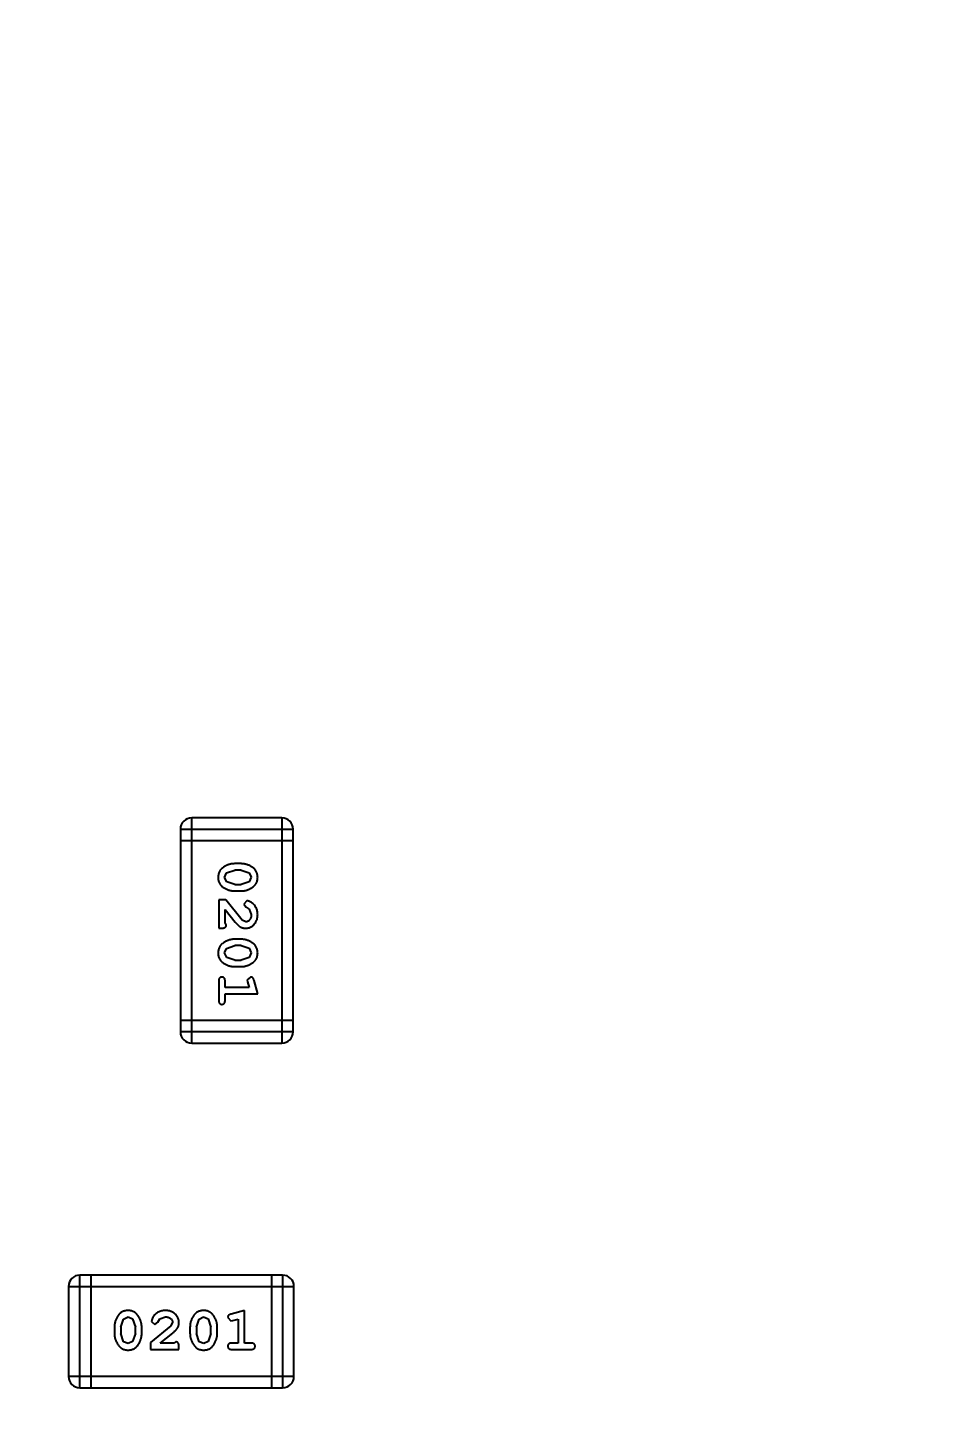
# Model space of a CAD drawing. Header units: inches. Extents: x -13 to 240, y -18 to 126.
# Drawn here: x 208.662 to 211.092, y 92.126 to 95.894 of the extents above; entities that cross this region are included whole.
import ezdxf

# ---------------------------------------------------------------- set-up
doc = ezdxf.new("R2010")
doc.units = ezdxf.units.IN
doc.header["$LTSCALE"] = 1.21
doc.header["$MEASUREMENT"] = 0
doc.header["$PDMODE"] = 3
doc.header["$PDSIZE"] = 0.3125
doc.layers.get('0').update_dxf_attribs({"linetype": 'CONTINUOUS'})
doc.layers.get('Defpoints').update_dxf_attribs({"linetype": 'CONTINUOUS'})
doc.layers.add('DIM', color=3, linetype='CONTINUOUS')
doc.styles.get("Standard").update_dxf_attribs({"font": 'txt', "width": 0.8})
doc.dimstyles.get("Standard").update_dxf_attribs({"dimtxt": 0.15625, "dimasz": 0.1875, "dimexe": 0.125, "dimexo": 0.0625, "dimgap": 0.09, "dimtad": 0, "dimtih": 1, "dimtoh": 1, "dimzin": 4, "dimdsep": 46, "dimtxsty": 'Standard', "dimblk": '_FILLED', "dimblk1": '_FILLED', "dimblk2": '_FILLED', "dimcen": 0.09, "dimazin": 1, "dimtp": 0.01, "dimtm": 0.01, "dimtfac": 1, "dimtofl": 0, "dimtmove": 0, "dimatfit": 3, "dimldrblk": '_FILLED', "dimfxl": 1, "dimtolj": 1, "dimtzin": 4, "dimarcsym": 0})

# ---------------------------------------------------------------- blocks, each defined once
blk = doc.blocks.new('_FILLED')
at = {"color": 0, "linetype": 'ByBlock'}
blk.add_solid([(0, 0), (-1, 0.1667), (-1, -0.1667)], dxfattribs=at)
blk = doc.blocks.new('*D57')
at = {"layer": 'Defpoints', "color": 0}
for p in [(222.3269, 99.4649), (198.0766, 63.4663), (232.488, 63.4663)]:
    blk.add_point(p, dxfattribs=at)
at = {"layer": 'DIM', "color": 0, "lineweight": -2}
for p, q in [((222.3894, 99.4649), (232.613, 99.4649)), ((232.488, 97.4649), (232.488, 84.489)), ((232.488, 65.4663), (232.488, 78.4423)), ((198.1391, 63.4663), (232.613, 63.4663))]:
    blk.add_line(p, q, dxfattribs=at)
at = {"layer": 'DIM', "color": 0, "lineweight": -2, "xscale": 2, "yscale": 2, "zscale": 2}
for p, rotation in [((232.488, 99.4649), 90), ((232.488, 63.4663), 270)]:
    blk.add_blockref('_FILLED', p, dxfattribs=dict(at, rotation=rotation))
at = {"layer": 'DIM', "color": 0, "insert": (232.488, 81.4656), "char_height": 2, "attachment_point": 5, "rotation": 90}
blk.add_mtext('\\A1;36.00', dxfattribs=at)

msp = doc.modelspace()

# ---------------------------------------------------------------- linework, layer by layer
at = {"color": 7, "linetype": 'Continuous'}
for p, q in [((209.1048, 93.1463), (209.1048, 93.7559)), ((209.3487, 93.7559), (209.1048, 93.7559)), ((209.3487, 93.7559), (209.3487, 93.1463)), ((209.0743, 93.7255), (209.0743, 93.1768)), ((209.0743, 93.7255), (209.3791, 93.7255)), ((209.0743, 93.695), (209.3791, 93.695)), ((209.3791, 93.1768), (209.3791, 93.7255)), ((209.199, 93.6071), (209.2213, 93.6147)), ((209.2388, 93.6321), (209.221, 93.6321)), ((209.2385, 93.6147), (209.2213, 93.6147)), ((209.2385, 93.6147), (209.2603, 93.6075)), ((209.1937, 93.595), (209.199, 93.6071)), ((209.1995, 93.5827), (209.1937, 93.595)), ((209.2213, 93.5754), (209.1995, 93.5827)), ((209.2608, 93.583), (209.2385, 93.5754)), ((209.2603, 93.6075), (209.2661, 93.5951)), ((209.2661, 93.5951), (209.2608, 93.583)), ((209.221, 93.5581), (209.2388, 93.5581)), ((209.2213, 93.5754), (209.2385, 93.5754)), ((209.178, 93.5345), (209.178, 93.4574)), ((209.1968, 93.5345), (209.178, 93.5345)), ((209.1953, 93.4716), (209.1953, 93.5078)), ((209.1953, 93.5078), (209.2223, 93.4742)), ((209.2418, 93.4795), (209.1968, 93.5345)), ((209.254, 93.5314), (209.2456, 93.5225)), ((209.2456, 93.5225), (209.2522, 93.5141)), ((209.2522, 93.5141), (209.2607, 93.5091)), ((209.2607, 93.5091), (209.2661, 93.4942)), ((209.1984, 93.4661), (209.1953, 93.4716)), ((209.2515, 93.4747), (209.2418, 93.4795)), ((209.178, 93.4574), (209.1858, 93.4574)), ((209.2388, 93.4275), (209.221, 93.4275)), ((209.1937, 93.3904), (209.199, 93.4026)), ((209.1995, 93.3782), (209.1937, 93.3904)), ((209.199, 93.4026), (209.2213, 93.4102)), ((209.2385, 93.4102), (209.2213, 93.4102)), ((209.2385, 93.4102), (209.2603, 93.403)), ((209.2603, 93.403), (209.2661, 93.3906)), ((209.2661, 93.3906), (209.2608, 93.3785)), ((209.2213, 93.3709), (209.1995, 93.3782)), ((209.221, 93.3536), (209.2388, 93.3536)), ((209.2213, 93.3709), (209.2385, 93.3709)), ((209.2608, 93.3785), (209.2385, 93.3709)), ((209.178, 93.3143), (209.178, 93.2624)), ((209.1953, 93.297), (209.1953, 93.3143)), ((209.2643, 93.3253), (209.255, 93.3174)), ((209.255, 93.3174), (209.2561, 93.312)), ((209.2834, 93.2797), (209.2735, 93.3162)), ((209.2602, 93.297), (209.1953, 93.297)), ((209.1953, 93.2624), (209.1953, 93.2797)), ((209.1953, 93.2797), (209.2834, 93.2797)), ((209.2561, 93.312), (209.2602, 93.297)), ((209.3791, 93.2073), (209.0743, 93.2073)), ((209.3791, 93.1768), (209.0743, 93.1768)), ((209.1048, 93.1463), (209.3487, 93.1463)), ((208.7718, 92.4883), (208.7718, 92.2445)), ((208.7718, 92.4883), (209.3814, 92.4883)), ((208.8023, 92.214), (208.8023, 92.5188)), ((209.351, 92.5188), (208.8023, 92.5188)), ((208.8328, 92.214), (208.8328, 92.5188)), ((209.3205, 92.5188), (209.3205, 92.214)), ((209.351, 92.5188), (209.351, 92.214)), ((209.3814, 92.2445), (209.3814, 92.4883)), ((209.2481, 92.4231), (209.2115, 92.4132)), ((209.2481, 92.335), (209.2481, 92.4231)), ((208.8957, 92.3784), (208.8957, 92.3607)), ((208.913, 92.3782), (208.9203, 92.3999)), ((208.913, 92.3782), (208.913, 92.361)), ((208.9203, 92.3999), (208.9327, 92.4058)), ((208.9327, 92.4058), (208.9448, 92.4005)), ((208.9448, 92.4005), (208.9524, 92.3782)), ((208.9524, 92.361), (208.9524, 92.3782)), ((208.9697, 92.3607), (208.9697, 92.3784)), ((209.0483, 92.3815), (208.9933, 92.3365)), ((208.9964, 92.3937), (209.0052, 92.3853)), ((209.0052, 92.3853), (209.0137, 92.3919)), ((209.0137, 92.3919), (209.0187, 92.4004)), ((209.0187, 92.4004), (209.0336, 92.4058)), ((209.053, 92.3912), (209.0483, 92.3815)), ((209.1002, 92.3784), (209.1002, 92.3607)), ((209.1175, 92.3782), (209.1248, 92.3999)), ((209.1175, 92.3782), (209.1175, 92.361)), ((209.1248, 92.3999), (209.1372, 92.4058)), ((209.1372, 92.4058), (209.1493, 92.4005)), ((209.1493, 92.4005), (209.1569, 92.3782)), ((209.1569, 92.361), (209.1569, 92.3782)), ((209.1742, 92.3607), (209.1742, 92.3784)), ((209.2025, 92.404), (209.2104, 92.3947)), ((209.2104, 92.3947), (209.2158, 92.3958)), ((209.2158, 92.3958), (209.2308, 92.3999)), ((209.2308, 92.3999), (209.2308, 92.335)), ((208.9207, 92.3387), (208.913, 92.361)), ((208.9328, 92.3334), (208.9207, 92.3387)), ((208.9451, 92.3392), (208.9328, 92.3334)), ((208.9524, 92.361), (208.9451, 92.3392)), ((208.9933, 92.3365), (208.9933, 92.3177)), ((209.02, 92.335), (209.0536, 92.362)), ((209.0562, 92.335), (209.02, 92.335)), ((209.0617, 92.3381), (209.0562, 92.335)), ((209.1252, 92.3387), (209.1175, 92.361)), ((209.1373, 92.3334), (209.1252, 92.3387)), ((209.1496, 92.3392), (209.1373, 92.3334)), ((209.1569, 92.361), (209.1496, 92.3392)), ((209.2308, 92.335), (209.2135, 92.335)), ((209.2654, 92.335), (209.2481, 92.335)), ((208.9933, 92.3177), (209.0704, 92.3177)), ((209.0704, 92.3177), (209.0704, 92.3255)), ((209.2135, 92.3177), (209.2654, 92.3177)), ((209.3814, 92.2445), (208.7718, 92.2445)), ((208.8023, 92.214), (209.351, 92.214))]:
    msp.add_line(p, q, dxfattribs=at)
for centre, start, end in [((209.1048, 93.7255), 90, 180), ((209.3487, 93.7255), 0, 90), ((209.1048, 93.1768), 180, 270), ((209.3487, 93.1768), 270, 0), ((208.8023, 92.4883), 90, 180), ((209.351, 92.4883), 0, 90), ((208.8023, 92.2445), 180, 270), ((209.351, 92.2445), 270, 0)]:
    msp.add_arc(centre, 0.0305, start, end, dxfattribs=at)
for points, knots in [([(209.221, 93.6321), (209.2199, 93.632), (209.2178, 93.632), (209.2146, 93.6317), (209.2115, 93.6312), (209.2084, 93.6305), (209.2054, 93.6296), (209.2024, 93.6285), (209.1994, 93.6272), (209.1965, 93.6258), (209.1938, 93.6242), (209.1912, 93.6226), (209.1889, 93.6209), (209.1868, 93.6193), (209.185, 93.6176), (209.1833, 93.6159), (209.1819, 93.6141), (209.1803, 93.6118), (209.1787, 93.6086), (209.1774, 93.6044), (209.1765, 93.5998), (209.1764, 93.5967), (209.1764, 93.595)], [0, 0, 0, 0, 0.049886, 0.09882, 0.148132, 0.19689, 0.246038, 0.295176, 0.345305, 0.395692, 0.445312, 0.491875, 0.535813, 0.577009, 0.616081, 0.652689, 0.687585, 0.720206, 0.785062, 0.85223, 0.923759, 1, 1, 1, 1]), ([(209.2834, 93.5953), (209.2833, 93.5967), (209.2833, 93.5995), (209.2825, 93.6036), (209.2814, 93.6074), (209.2798, 93.611), (209.2778, 93.6143), (209.2753, 93.6173), (209.2723, 93.6201), (209.2689, 93.6226), (209.2653, 93.6248), (209.2616, 93.6267), (209.2579, 93.6284), (209.2542, 93.6297), (209.2504, 93.6308), (209.2465, 93.6315), (209.2427, 93.632), (209.2401, 93.632), (209.2388, 93.6321)], [0, 0, 0, 0, 0.06692, 0.130834, 0.19258, 0.252759, 0.312631, 0.373411, 0.436359, 0.501894, 0.568244, 0.632472, 0.69556, 0.757163, 0.818592, 0.878885, 0.939235, 1, 1, 1, 1]), ([(209.1764, 93.595), (209.1764, 93.5936), (209.1765, 93.5907), (209.1772, 93.5867), (209.1783, 93.5828), (209.1799, 93.5792), (209.182, 93.5759), (209.1845, 93.5729), (209.1874, 93.5701), (209.1908, 93.5676), (209.1944, 93.5654), (209.1981, 93.5635), (209.2018, 93.5618), (209.2056, 93.5605), (209.2094, 93.5594), (209.2132, 93.5586), (209.2171, 93.5582), (209.2197, 93.5581), (209.221, 93.5581)], [0, 0, 0, 0, 0.067217, 0.131051, 0.19272, 0.252824, 0.312745, 0.373449, 0.436041, 0.501494, 0.567761, 0.632087, 0.695096, 0.757109, 0.817993, 0.878657, 0.939311, 1, 1, 1, 1]), ([(209.2388, 93.5581), (209.2398, 93.5581), (209.242, 93.5582), (209.2452, 93.5585), (209.2483, 93.559), (209.2514, 93.5597), (209.2544, 93.5606), (209.2575, 93.5617), (209.2604, 93.563), (209.2633, 93.5645), (209.266, 93.5661), (209.2686, 93.5677), (209.2709, 93.5694), (209.273, 93.5711), (209.2749, 93.5728), (209.2765, 93.5745), (209.2779, 93.5762), (209.2795, 93.5786), (209.2811, 93.5817), (209.2824, 93.5859), (209.2832, 93.5905), (209.2833, 93.5936), (209.2834, 93.5953)], [0, 0, 0, 0, 0.049855, 0.099516, 0.148482, 0.19758, 0.246804, 0.296268, 0.346517, 0.397047, 0.446826, 0.49336, 0.537801, 0.579207, 0.617974, 0.654833, 0.689171, 0.722088, 0.786392, 0.853518, 0.924186, 1, 1, 1, 1]), ([(209.2834, 93.4941), (209.2833, 93.4958), (209.2832, 93.4992), (209.2823, 93.5041), (209.2809, 93.5088), (209.2789, 93.5133), (209.2765, 93.5175), (209.2736, 93.5211), (209.2704, 93.5243), (209.2668, 93.5268), (209.2632, 93.5288), (209.2599, 93.5302), (209.2569, 93.5312), (209.2549, 93.5313), (209.254, 93.5314)], [0, 0, 0, 0, 0.098286, 0.193983, 0.289056, 0.384352, 0.477435, 0.566197, 0.652355, 0.737986, 0.818188, 0.887401, 0.94802, 1, 1, 1, 1]), ([(209.1858, 93.4574), (209.1869, 93.4575), (209.1889, 93.4575), (209.1916, 93.4579), (209.1938, 93.4586), (209.1956, 93.4597), (209.1969, 93.461), (209.1978, 93.4625), (209.1983, 93.4642), (209.1984, 93.4654), (209.1984, 93.4661)], [0, 0, 0, 0, 0.1844, 0.34094, 0.473574, 0.586824, 0.690029, 0.789175, 0.890445, 1, 1, 1, 1]), ([(209.2223, 93.4742), (209.2231, 93.4733), (209.2246, 93.4716), (209.2268, 93.4693), (209.2289, 93.4671), (209.2309, 93.4653), (209.2328, 93.4637), (209.2345, 93.4623), (209.2362, 93.4612), (209.2382, 93.4601), (209.2408, 93.459), (209.2439, 93.4581), (209.2472, 93.4575), (209.2495, 93.4575), (209.2506, 93.4574)], [0, 0, 0, 0, 0.103002, 0.197728, 0.285279, 0.365235, 0.437224, 0.502446, 0.560545, 0.611446, 0.707576, 0.80349, 0.900532, 1, 1, 1, 1]), ([(209.2506, 93.4574), (209.2517, 93.4575), (209.2539, 93.4575), (209.2572, 93.458), (209.2603, 93.4588), (209.2632, 93.46), (209.2661, 93.4614), (209.2688, 93.4632), (209.2714, 93.4653), (209.2738, 93.4677), (209.2761, 93.4704), (209.278, 93.4732), (209.2797, 93.4762), (209.2811, 93.4795), (209.2821, 93.4829), (209.2828, 93.4864), (209.2833, 93.4902), (209.2833, 93.4928), (209.2834, 93.4941)], [0, 0, 0, 0, 0.060981, 0.120256, 0.178148, 0.236115, 0.293993, 0.352864, 0.413358, 0.476056, 0.539296, 0.602396, 0.665116, 0.728325, 0.792919, 0.859317, 0.928302, 1, 1, 1, 1]), ([(209.2661, 93.4942), (209.266, 93.4928), (209.2659, 93.4901), (209.2651, 93.4863), (209.2637, 93.4829), (209.2618, 93.4801), (209.2595, 93.4777), (209.257, 93.476), (209.2543, 93.4749), (209.2525, 93.4748), (209.2515, 93.4747)], [0, 0, 0, 0, 0.156344, 0.299348, 0.4327, 0.561, 0.682299, 0.791883, 0.89611, 1, 1, 1, 1]), ([(209.221, 93.4275), (209.2199, 93.4275), (209.2178, 93.4275), (209.2146, 93.4272), (209.2115, 93.4267), (209.2084, 93.426), (209.2054, 93.4251), (209.2024, 93.424), (209.1994, 93.4227), (209.1965, 93.4213), (209.1938, 93.4197), (209.1912, 93.4181), (209.1889, 93.4164), (209.1868, 93.4148), (209.185, 93.4131), (209.1833, 93.4114), (209.1819, 93.4096), (209.1803, 93.4073), (209.1787, 93.4041), (209.1774, 93.3999), (209.1765, 93.3953), (209.1764, 93.3921), (209.1764, 93.3905)], [0, 0, 0, 0, 0.049886, 0.09882, 0.148132, 0.19689, 0.246038, 0.295176, 0.345305, 0.395692, 0.445312, 0.491875, 0.535813, 0.577009, 0.616081, 0.652689, 0.687585, 0.720206, 0.785062, 0.85223, 0.923759, 1, 1, 1, 1]), ([(209.2834, 93.3907), (209.2833, 93.3922), (209.2833, 93.395), (209.2825, 93.3991), (209.2814, 93.4029), (209.2798, 93.4065), (209.2778, 93.4098), (209.2753, 93.4128), (209.2723, 93.4156), (209.2689, 93.4181), (209.2653, 93.4203), (209.2616, 93.4222), (209.2579, 93.4239), (209.2542, 93.4252), (209.2504, 93.4263), (209.2465, 93.427), (209.2427, 93.4275), (209.2401, 93.4275), (209.2388, 93.4275)], [0, 0, 0, 0, 0.06692, 0.130834, 0.19258, 0.252759, 0.312631, 0.373411, 0.436359, 0.501894, 0.568244, 0.632472, 0.69556, 0.757163, 0.818592, 0.878885, 0.939235, 1, 1, 1, 1]), ([(209.1764, 93.3905), (209.1764, 93.3891), (209.1765, 93.3862), (209.1772, 93.3821), (209.1783, 93.3783), (209.1799, 93.3747), (209.182, 93.3714), (209.1845, 93.3684), (209.1874, 93.3656), (209.1908, 93.3631), (209.1944, 93.3609), (209.1981, 93.359), (209.2018, 93.3573), (209.2056, 93.3559), (209.2094, 93.3549), (209.2132, 93.3541), (209.2171, 93.3537), (209.2197, 93.3536), (209.221, 93.3536)], [0, 0, 0, 0, 0.067217, 0.131051, 0.19272, 0.252824, 0.312745, 0.373449, 0.436041, 0.501494, 0.567761, 0.632087, 0.695096, 0.757109, 0.817993, 0.878657, 0.939311, 1, 1, 1, 1]), ([(209.2388, 93.3536), (209.2398, 93.3536), (209.242, 93.3537), (209.2452, 93.354), (209.2483, 93.3545), (209.2514, 93.3552), (209.2544, 93.3561), (209.2575, 93.3572), (209.2604, 93.3585), (209.2633, 93.36), (209.266, 93.3616), (209.2686, 93.3632), (209.2709, 93.3649), (209.273, 93.3665), (209.2749, 93.3683), (209.2765, 93.37), (209.2779, 93.3717), (209.2795, 93.3741), (209.2811, 93.3772), (209.2824, 93.3814), (209.2832, 93.386), (209.2833, 93.3891), (209.2834, 93.3907)], [0, 0, 0, 0, 0.049855, 0.099516, 0.148482, 0.19758, 0.246804, 0.296268, 0.346517, 0.397047, 0.446826, 0.49336, 0.537801, 0.579207, 0.617974, 0.654833, 0.689171, 0.722088, 0.786392, 0.853518, 0.924186, 1, 1, 1, 1]), ([(209.1866, 93.3253), (209.186, 93.3253), (209.1848, 93.3252), (209.1831, 93.3247), (209.1816, 93.3239), (209.1803, 93.3227), (209.1792, 93.3211), (209.1785, 93.3192), (209.178, 93.3169), (209.178, 93.3152), (209.178, 93.3143)], [0, 0, 0, 0, 0.115051, 0.223278, 0.329269, 0.437893, 0.554681, 0.682591, 0.83103, 1, 1, 1, 1]), ([(209.1953, 93.3143), (209.1952, 93.3152), (209.1952, 93.3169), (209.1947, 93.3192), (209.194, 93.3211), (209.1929, 93.3227), (209.1916, 93.3238), (209.1901, 93.3247), (209.1884, 93.3252), (209.1872, 93.3253), (209.1866, 93.3253)], [0, 0, 0, 0, 0.169102, 0.317658, 0.446239, 0.563118, 0.671828, 0.776546, 0.884858, 1, 1, 1, 1]), ([(209.2735, 93.3162), (209.2732, 93.3171), (209.2728, 93.3187), (209.2719, 93.3207), (209.271, 93.3224), (209.27, 93.3236), (209.2688, 93.3244), (209.2675, 93.3249), (209.2659, 93.3252), (209.2649, 93.3253), (209.2643, 93.3253)], [0, 0, 0, 0, 0.187321, 0.344927, 0.475328, 0.579604, 0.674244, 0.773631, 0.882025, 1, 1, 1, 1]), ([(209.178, 93.2624), (209.178, 93.2615), (209.178, 93.2598), (209.1785, 93.2575), (209.1792, 93.2555), (209.1803, 93.254), (209.1816, 93.2528), (209.1831, 93.252), (209.1848, 93.2514), (209.186, 93.2514), (209.1866, 93.2513)], [0, 0, 0, 0, 0.169012, 0.317488, 0.445429, 0.560977, 0.67065, 0.776666, 0.88492, 1, 1, 1, 1]), ([(209.1866, 93.2513), (209.1872, 93.2514), (209.1884, 93.2514), (209.1901, 93.2519), (209.1916, 93.2528), (209.1929, 93.254), (209.194, 93.2555), (209.1947, 93.2575), (209.1952, 93.2598), (209.1952, 93.2615), (209.1953, 93.2624)], [0, 0, 0, 0, 0.11517, 0.223509, 0.328254, 0.438012, 0.553651, 0.682263, 0.830856, 1, 1, 1, 1]), ([(208.9325, 92.4231), (208.9311, 92.423), (208.9283, 92.4229), (208.9242, 92.4222), (208.9204, 92.4211), (208.9168, 92.4195), (208.9135, 92.4175), (208.9104, 92.415), (208.9076, 92.412), (208.9052, 92.4086), (208.903, 92.405), (208.9011, 92.4013), (208.8994, 92.3976), (208.8981, 92.3938), (208.897, 92.3901), (208.8963, 92.3862), (208.8958, 92.3823), (208.8958, 92.3797), (208.8957, 92.3784)], [0, 0, 0, 0, 0.06692, 0.130834, 0.19258, 0.252759, 0.312631, 0.373411, 0.436359, 0.501894, 0.568244, 0.632472, 0.69556, 0.757163, 0.818592, 0.878885, 0.939235, 1, 1, 1, 1]), ([(208.9697, 92.3784), (208.9697, 92.3795), (208.9696, 92.3817), (208.9693, 92.3848), (208.9688, 92.388), (208.9681, 92.3911), (208.9672, 92.3941), (208.9661, 92.3971), (208.9648, 92.4001), (208.9633, 92.403), (208.9617, 92.4057), (208.9601, 92.4083), (208.9584, 92.4106), (208.9567, 92.4127), (208.955, 92.4146), (208.9533, 92.4162), (208.9516, 92.4176), (208.9492, 92.4192), (208.946, 92.4208), (208.9419, 92.4221), (208.9373, 92.4229), (208.9342, 92.423), (208.9325, 92.4231)], [0, 0, 0, 0, 0.049855, 0.099516, 0.148482, 0.19758, 0.246804, 0.296268, 0.346517, 0.397047, 0.446826, 0.49336, 0.537801, 0.579207, 0.617974, 0.654833, 0.689171, 0.722088, 0.786392, 0.853518, 0.924186, 1, 1, 1, 1]), ([(209.0337, 92.4231), (209.032, 92.423), (209.0286, 92.4229), (209.0237, 92.422), (209.0189, 92.4206), (209.0144, 92.4186), (209.0103, 92.4162), (209.0067, 92.4133), (209.0035, 92.4101), (209.001, 92.4065), (208.999, 92.4029), (208.9976, 92.3996), (208.9966, 92.3966), (208.9965, 92.3946), (208.9964, 92.3937)], [0, 0, 0, 0, 0.098286, 0.193983, 0.289056, 0.384352, 0.477435, 0.566197, 0.652355, 0.737986, 0.818188, 0.887401, 0.94802, 1, 1, 1, 1]), ([(209.0704, 92.3903), (209.0703, 92.3914), (209.0702, 92.3936), (209.0698, 92.3968), (209.069, 92.3999), (209.0678, 92.4029), (209.0664, 92.4058), (209.0646, 92.4085), (209.0625, 92.4111), (209.0601, 92.4135), (209.0574, 92.4157), (209.0546, 92.4177), (209.0515, 92.4194), (209.0483, 92.4207), (209.0449, 92.4218), (209.0413, 92.4225), (209.0376, 92.423), (209.035, 92.423), (209.0337, 92.4231)], [0, 0, 0, 0, 0.060981, 0.120256, 0.178148, 0.236115, 0.293993, 0.352864, 0.413358, 0.476056, 0.539296, 0.602396, 0.665116, 0.728325, 0.792919, 0.859317, 0.928302, 1, 1, 1, 1]), ([(209.137, 92.4231), (209.1356, 92.423), (209.1328, 92.4229), (209.1287, 92.4222), (209.1249, 92.4211), (209.1213, 92.4195), (209.118, 92.4175), (209.1149, 92.415), (209.1122, 92.412), (209.1097, 92.4086), (209.1075, 92.405), (209.1056, 92.4013), (209.1039, 92.3976), (209.1026, 92.3938), (209.1015, 92.3901), (209.1008, 92.3862), (209.1003, 92.3823), (209.1003, 92.3797), (209.1002, 92.3784)], [0, 0, 0, 0, 0.06692, 0.130834, 0.19258, 0.252759, 0.312631, 0.373411, 0.436359, 0.501894, 0.568244, 0.632472, 0.69556, 0.757163, 0.818592, 0.878885, 0.939235, 1, 1, 1, 1]), ([(209.1742, 92.3784), (209.1742, 92.3795), (209.1741, 92.3817), (209.1738, 92.3848), (209.1733, 92.388), (209.1726, 92.3911), (209.1717, 92.3941), (209.1706, 92.3971), (209.1693, 92.4001), (209.1678, 92.403), (209.1662, 92.4057), (209.1646, 92.4083), (209.1629, 92.4106), (209.1612, 92.4127), (209.1595, 92.4146), (209.1578, 92.4162), (209.1561, 92.4176), (209.1537, 92.4192), (209.1505, 92.4208), (209.1464, 92.4221), (209.1418, 92.4229), (209.1387, 92.423), (209.137, 92.4231)], [0, 0, 0, 0, 0.049855, 0.099516, 0.148482, 0.19758, 0.246804, 0.296268, 0.346517, 0.397047, 0.446826, 0.49336, 0.537801, 0.579207, 0.617974, 0.654833, 0.689171, 0.722088, 0.786392, 0.853518, 0.924186, 1, 1, 1, 1]), ([(209.2115, 92.4132), (209.2107, 92.4129), (209.2091, 92.4124), (209.207, 92.4116), (209.2054, 92.4107), (209.2042, 92.4097), (209.2034, 92.4085), (209.2029, 92.4071), (209.2025, 92.4056), (209.2025, 92.4046), (209.2025, 92.404)], [0, 0, 0, 0, 0.187321, 0.344927, 0.475328, 0.579604, 0.674244, 0.773631, 0.882025, 1, 1, 1, 1]), ([(209.0336, 92.4058), (209.035, 92.4057), (209.0377, 92.4056), (209.0415, 92.4048), (209.0449, 92.4034), (209.0477, 92.4015), (209.0501, 92.3992), (209.0518, 92.3967), (209.0528, 92.394), (209.053, 92.3922), (209.053, 92.3912)], [0, 0, 0, 0, 0.156344, 0.299348, 0.4327, 0.561, 0.682299, 0.791883, 0.89611, 1, 1, 1, 1]), ([(209.0536, 92.362), (209.0545, 92.3628), (209.0562, 92.3643), (209.0585, 92.3665), (209.0606, 92.3686), (209.0625, 92.3706), (209.0641, 92.3724), (209.0655, 92.3742), (209.0666, 92.3758), (209.0677, 92.3779), (209.0688, 92.3805), (209.0697, 92.3836), (209.0703, 92.3869), (209.0703, 92.3892), (209.0704, 92.3903)], [0, 0, 0, 0, 0.103002, 0.197728, 0.285279, 0.365235, 0.437224, 0.502446, 0.560545, 0.611446, 0.707576, 0.80349, 0.900532, 1, 1, 1, 1]), ([(208.8957, 92.3607), (208.8958, 92.3596), (208.8958, 92.3575), (208.8961, 92.3543), (208.8966, 92.3512), (208.8973, 92.3481), (208.8981, 92.345), (208.8993, 92.3421), (208.9005, 92.3391), (208.902, 92.3362), (208.9036, 92.3335), (208.9052, 92.3309), (208.9069, 92.3286), (208.9085, 92.3265), (208.9102, 92.3247), (208.9119, 92.323), (208.9136, 92.3216), (208.916, 92.32), (208.9192, 92.3184), (208.9234, 92.317), (208.9279, 92.3162), (208.9311, 92.3161), (208.9328, 92.3161)], [0, 0, 0, 0, 0.049886, 0.09882, 0.148132, 0.19689, 0.246038, 0.295176, 0.345305, 0.395692, 0.445312, 0.491875, 0.535813, 0.577009, 0.616081, 0.652689, 0.687585, 0.720206, 0.785062, 0.85223, 0.923759, 1, 1, 1, 1]), ([(208.9328, 92.3161), (208.9342, 92.3161), (208.937, 92.3162), (208.9411, 92.3169), (208.945, 92.318), (208.9485, 92.3196), (208.9519, 92.3216), (208.9549, 92.3242), (208.9577, 92.3271), (208.9602, 92.3305), (208.9624, 92.3341), (208.9643, 92.3378), (208.966, 92.3415), (208.9673, 92.3452), (208.9684, 92.3491), (208.9691, 92.3529), (208.9696, 92.3568), (208.9696, 92.3594), (208.9697, 92.3607)], [0, 0, 0, 0, 0.067217, 0.131051, 0.19272, 0.252824, 0.312745, 0.373449, 0.436041, 0.501494, 0.567761, 0.632087, 0.695096, 0.757109, 0.817993, 0.878657, 0.939311, 1, 1, 1, 1]), ([(209.0704, 92.3255), (209.0703, 92.3266), (209.0703, 92.3286), (209.0698, 92.3313), (209.0692, 92.3335), (209.0681, 92.3353), (209.0668, 92.3365), (209.0653, 92.3375), (209.0636, 92.338), (209.0623, 92.3381), (209.0617, 92.3381)], [0, 0, 0, 0, 0.1844, 0.34094, 0.473574, 0.586824, 0.690029, 0.789175, 0.890445, 1, 1, 1, 1]), ([(209.1002, 92.3607), (209.1003, 92.3596), (209.1003, 92.3575), (209.1006, 92.3543), (209.1011, 92.3512), (209.1018, 92.3481), (209.1027, 92.345), (209.1038, 92.3421), (209.1051, 92.3391), (209.1065, 92.3362), (209.1081, 92.3335), (209.1097, 92.3309), (209.1114, 92.3286), (209.113, 92.3265), (209.1147, 92.3247), (209.1164, 92.323), (209.1182, 92.3216), (209.1205, 92.32), (209.1237, 92.3184), (209.1279, 92.317), (209.1325, 92.3162), (209.1356, 92.3161), (209.1373, 92.3161)], [0, 0, 0, 0, 0.049886, 0.09882, 0.148132, 0.19689, 0.246038, 0.295176, 0.345305, 0.395692, 0.445312, 0.491875, 0.535813, 0.577009, 0.616081, 0.652689, 0.687585, 0.720206, 0.785062, 0.85223, 0.923759, 1, 1, 1, 1]), ([(209.1373, 92.3161), (209.1387, 92.3161), (209.1415, 92.3162), (209.1456, 92.3169), (209.1495, 92.318), (209.1531, 92.3196), (209.1564, 92.3216), (209.1594, 92.3242), (209.1622, 92.3271), (209.1647, 92.3305), (209.1669, 92.3341), (209.1688, 92.3378), (209.1705, 92.3415), (209.1718, 92.3452), (209.1729, 92.3491), (209.1736, 92.3529), (209.1741, 92.3568), (209.1742, 92.3594), (209.1742, 92.3607)], [0, 0, 0, 0, 0.067217, 0.131051, 0.19272, 0.252824, 0.312745, 0.373449, 0.436041, 0.501494, 0.567761, 0.632087, 0.695096, 0.757109, 0.817993, 0.878657, 0.939311, 1, 1, 1, 1]), ([(209.2135, 92.335), (209.2126, 92.3349), (209.2109, 92.3349), (209.2086, 92.3344), (209.2067, 92.3337), (209.2051, 92.3326), (209.2039, 92.3313), (209.2031, 92.3298), (209.2026, 92.3281), (209.2025, 92.3269), (209.2025, 92.3263)], [0, 0, 0, 0, 0.169102, 0.317658, 0.446239, 0.563118, 0.671828, 0.776546, 0.884858, 1, 1, 1, 1]), ([(209.2764, 92.3263), (209.2764, 92.3269), (209.2763, 92.3281), (209.2758, 92.3298), (209.275, 92.3313), (209.2738, 92.3326), (209.2723, 92.3337), (209.2703, 92.3344), (209.268, 92.3349), (209.2663, 92.3349), (209.2654, 92.335)], [0, 0, 0, 0, 0.11517, 0.223509, 0.328254, 0.438012, 0.553651, 0.682263, 0.830856, 1, 1, 1, 1]), ([(209.2025, 92.3263), (209.2025, 92.3257), (209.2026, 92.3245), (209.2031, 92.3228), (209.2039, 92.3213), (209.2051, 92.32), (209.2066, 92.3189), (209.2086, 92.3182), (209.2109, 92.3177), (209.2126, 92.3177), (209.2135, 92.3177)], [0, 0, 0, 0, 0.115051, 0.223278, 0.329269, 0.437893, 0.554681, 0.682591, 0.83103, 1, 1, 1, 1]), ([(209.2654, 92.3177), (209.2663, 92.3177), (209.268, 92.3177), (209.2703, 92.3182), (209.2723, 92.3189), (209.2738, 92.32), (209.275, 92.3213), (209.2758, 92.3228), (209.2763, 92.3245), (209.2764, 92.3257), (209.2764, 92.3263)], [0, 0, 0, 0, 0.169012, 0.317488, 0.445429, 0.560977, 0.67065, 0.776666, 0.88492, 1, 1, 1, 1])]:
    msp.add_open_spline(points, degree=3, knots=knots, dxfattribs=at)

# ---------------------------------------------------------------- dimensions: what is measured, and where the dimension line sits
at = {"layer": 'DIM'}
dim = msp.add_linear_dim(base=(232.488, 63.4663), p1=(222.3269, 99.4649), p2=(198.0766, 63.4663), angle=90, dimstyle='Standard', override={"dimtxt": 2, "dimasz": 2, "dimtih": 0, "dimtoh": 0, "dimzin": 0, "dimcen": 0.198, "dimadec": 0, "dimazin": 0, "dimtp": 0, "dimtm": 0, "dimtdec": 4, "dimtzin": 0}, dxfattribs=at)
dim.commit()
dim.dimension.update_dxf_attribs({"geometry": '*D57', "text_midpoint": (232.488, 81.4656)})

doc.saveas('drawing.dxf')
